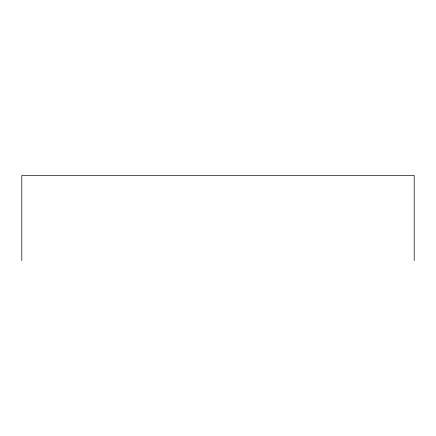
<?xml version="1.0" encoding="UTF-8"?>
<svg xmlns="http://www.w3.org/2000/svg" width="436" height="436" viewBox="0 0 436 436"><rect width="100%" height="100%" fill="white"/><g stroke="black" fill="none" stroke-linecap="round" stroke-linejoin="round"><path stroke-width="0.65" d="M414.2 260.581L414.2 175.419L21.8 175.419L21.8 260.581"/></g></svg>
